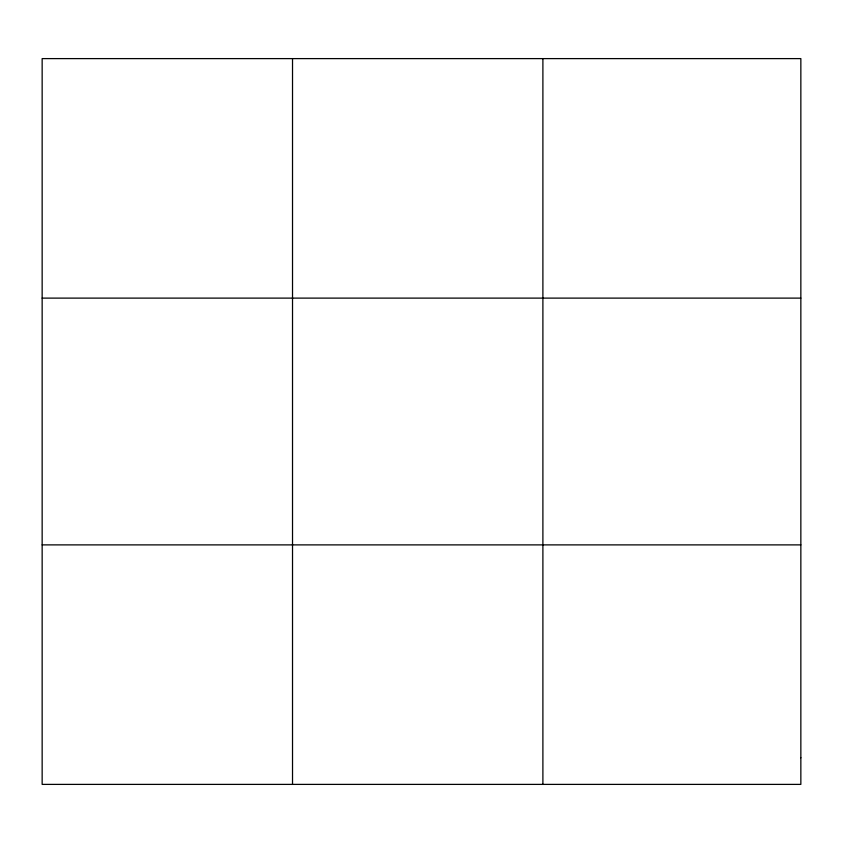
<?xml version="1.0" encoding="UTF-8"?>
<svg xmlns="http://www.w3.org/2000/svg" width="843" height="843" viewBox="0 0 843 843"><rect width="100%" height="100%" fill="white"/><g stroke="black" fill="none" stroke-linecap="round" stroke-linejoin="round"><path stroke-width="1.26" d="M292.521 58.61L292.521 784.39M542.892 58.61L542.892 784.39M42.15 298.116L800.85 298.116M42.15 544.884L800.85 544.884M800.85 757.773L800.85 784.39L42.15 784.39L42.15 58.61L800.85 58.61L800.85 757.773"/></g></svg>
